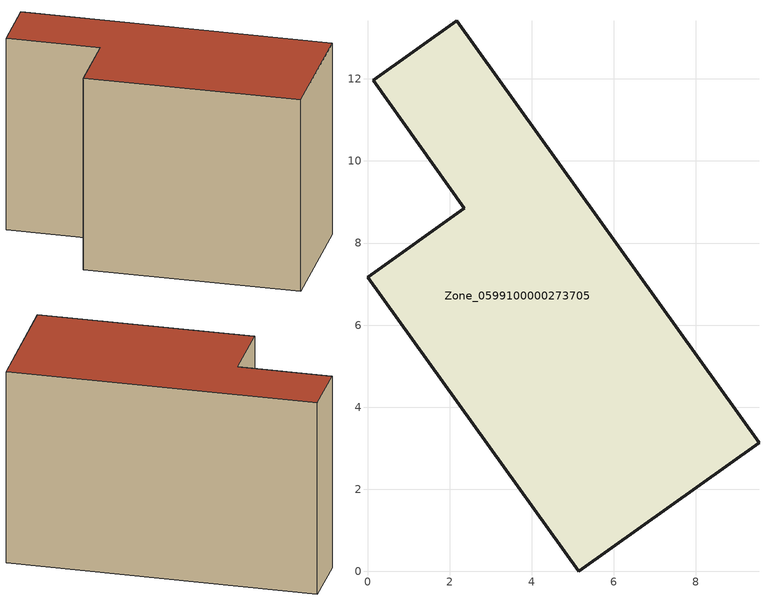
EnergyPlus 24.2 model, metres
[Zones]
Zone_0599100000273705
 floor ground (C_G): 0.14,11.96 2.18,13.42 9.54,3.13 5.15,0 0,7.16 2.36,8.85 z0
 wall outside (C_F): 5.15,0 9.54,3.13 2.18,13.42 0.14,11.96 2.36,8.85 0,7.16 5.15,0 z0:8.37
 roof outside (C_R): 2.18,13.42 0.14,11.96 2.36,8.85 0,7.16 5.15,0 9.54,3.13 z8.37
[BUILDING]
Pand.0599100000273705: North Axis=0; Terrain=City; Loads Convergence Tolerance Value=0.04; Temperature Convergence Tolerance Value=0.4; Solar Distribution=FullExterior; Maximum Number of Warmup Days=25; Minimum Number of Warmup Days=1
[Site:Location]
Rotterdam.The.Hague.AP_ZH_NLD Design_Conditions: Latitude=51.96; Longitude=4.45; Time Zone=1; Elevation=-4.5
[SITE:GROUNDTEMPERATURE:BUILDINGSURFACE]
18, 18, 18, 18, 18, 18, 18, 18, 18, 18, 18, 18
[MATERIAL] Thermal Absorptance=0.9; Solar Absorptance=0.7; Visible Absorptance=0.7
Name | Roughness | Thickness | Conductivity | Density | Specific Heat
G.TI.1975-1991 | MediumSmooth | 0.15 | 0.288461 | 540 | 1210
F.TI.1975-1991 | Rough | 0.3 | 0.230769 | 1920 | 840
R.TI.1975-1991 | MediumRough | 0.2 | 0.153846 | 1500 | 1000
[CONSTRUCTION]
C_G: G.TI.1975-1991
C_F: F.TI.1975-1991
C_R: R.TI.1975-1991
[ZONE]
Zone_0599100000273705: Type=1; Multiplier=1; Ceiling Height=Autocalculate; Volume=Autocalculate; Floor Area=autocalculate; Part of Total Floor Area=Yes
[ZONEINFILTRATION:DESIGNFLOWRATE]
Infil_Zone_0599100000273705: Zone or ZoneList or Space or SpaceList=Zone_0599100000273705; Schedule=AlwaysOn; Design Flow Rate Calculation Method=Flow/Area; Flow Rate per Floor Area=0.003; Constant Term Coefficient=1; Temperature Term Coefficient=0; Velocity Term Coefficient=0; Velocity Squared Term Coefficient=0
[HVACTEMPLATE:ZONE:IDEALLOADSAIRSYSTEM]
Zone_0599100000273705: Maximum Heating Supply Air Temperature=50; Minimum Cooling Supply Air Temperature=13; Maximum Heating Supply Air Humidity Ratio=0.0156; Minimum Cooling Supply Air Humidity Ratio=0.0077; Heating Limit=NoLimit; Cooling Limit=NoLimit; Dehumidification Control Type=ConstantSensibleHeatRatio; Cooling Sensible Heat Ratio=0.7; Dehumidification Setpoint=60; Humidification Control Type=None; Humidification Setpoint=30; Outdoor Air Method=None; Outdoor Air Flow Rate per Person=0.00944; Outdoor Air Flow Rate per Zone Floor Area=0; Outdoor Air Flow Rate per Zone=0; Demand Controlled Ventilation Type=None; Outdoor Air Economizer Type=NoEconomizer; Heat Recovery Type=None; Sensible Heat Recovery Effectiveness=0.7; Latent Heat Recovery Effectiveness=0.65
[ZONECONTROL:THERMOSTAT]
ThermostatControl_Zone_0599100000273705: Zone or ZoneList=Zone_0599100000273705; Control Type Schedule=DualSetpointControlType; Control 1=Thermostat_Zone_0599100000273705; Temperature Difference Between Cutout And Setpoint=0
[THERMOSTATSETPOINT:DUALSETPOINT]
Thermostat_Zone_0599100000273705: Heating Setpoint Temperature Schedule=HeatingSetpoint_Zone_0599100000273705; Cooling Setpoint Temperature Schedule=CoolingSetpoint_Zone_0599100000273705
[SCHEDULE:COMPACT]
HeatingSetpoint_Zone_0599100000273705: Through: 12/31, For: AllDays, Until: 24:00, 21
CoolingSetpoint_Zone_0599100000273705: Through: 12/31, For: AllDays, Until: 24:00, 24
DualSetpointControlType: Through: 12/31, For: AllDays, Until: 24:00, 4
AlwaysOn: Through: 12/31, For: AllDays, Until: 24:00, 1
